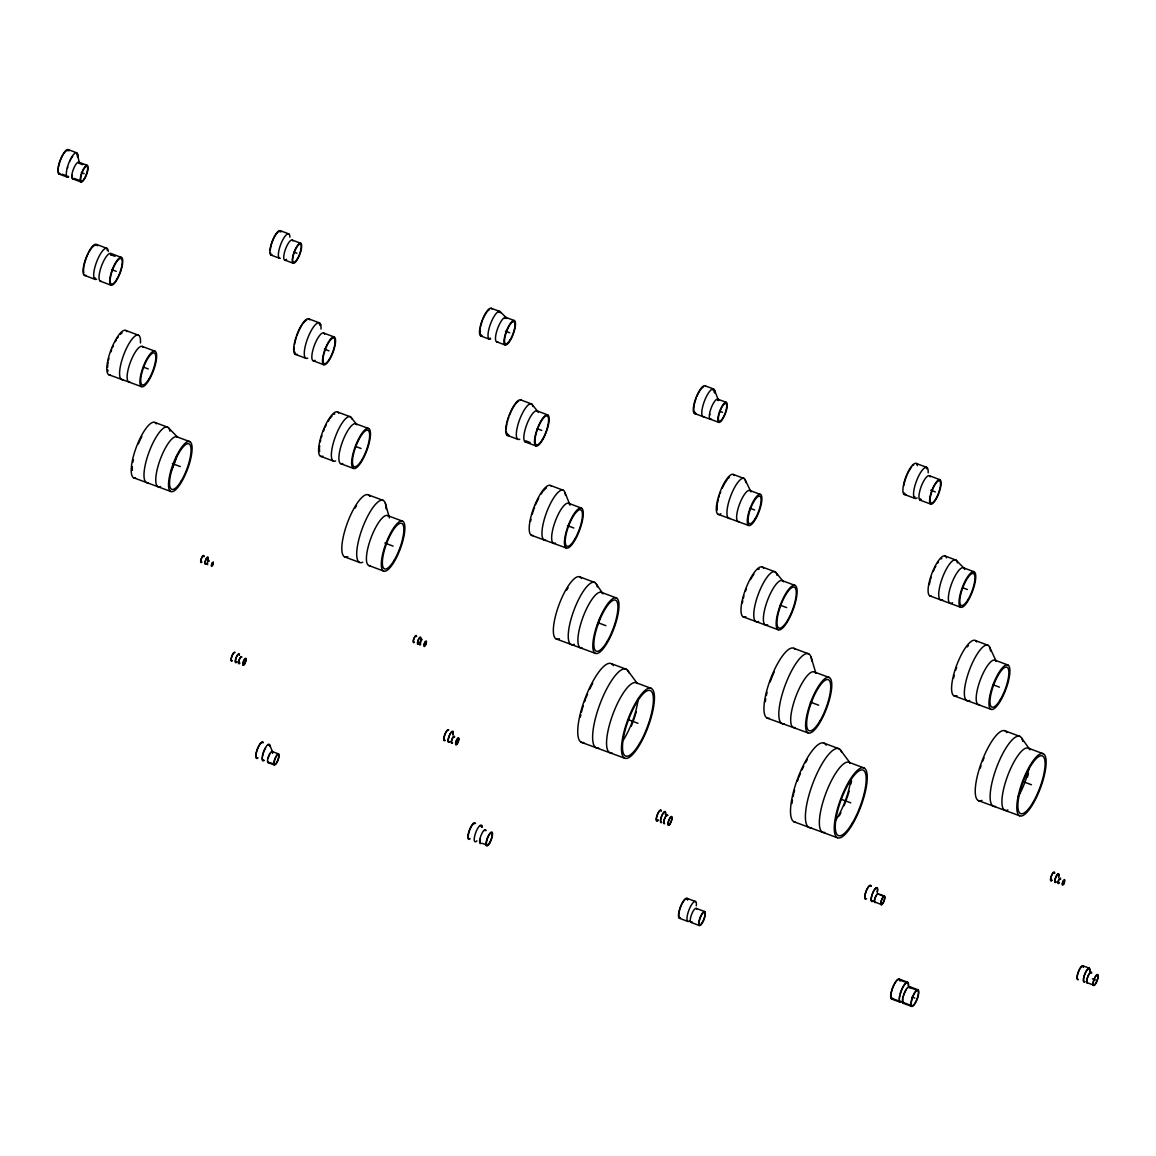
<?xml version="1.0" encoding="UTF-8"?>
<svg xmlns="http://www.w3.org/2000/svg" width="1156" height="1156" viewBox="0 0 1156 1156"><rect width="100%" height="100%" fill="white"/><g stroke="black" fill="none" stroke-linecap="round" stroke-linejoin="round"><path stroke-width="1.5" d="M207.054 564.215L207.791 561.628M209.149 561.166L208.889 560.371L208.109 561.354M211.548 565.197L211.736 565.978L212.444 565.284M665.553 814.402L665.61 813.997A5.925 1.705 -69.5 0 0 665.61 812.393L665.451 811.873A5.925 1.705 -69.5 0 0 664.801 811.555L664.368 811.758A5.925 1.705 -69.5 0 0 660.784 818.679A5.925 1.705 -69.5 0 0 661.723 822.494M211.36 565.241L211.736 564.316M207.386 563.102L207.675 564.677M212.979 564.07L213.21 561.975L212.112 563.405M212.039 563.218L211.447 566.353L212.704 564.793M79.244 162.62L77.351 153.43A13.048 3.757 -69.5 0 0 68.464 163.935A13.048 3.757 -69.5 0 0 68.666 177.085M320.646 324.504L320.14 325.501A17.788 5.115 -69.5 0 0 319.475 324.316M481.893 825.875L481.488 826.685A7.948 2.283 -69.5 0 1 481.59 827.06M718.642 400.612L714.321 389.716A14.826 4.263 -69.5 0 0 704.495 400.93A14.826 4.263 -69.5 0 0 703.917 416.781M878.358 894.152L878.329 893.877A4.74 1.358 -69.5 0 0 874.933 898.169A4.74 1.358 -69.5 0 0 875.54 902.229M212.574 565.371L213.123 562.51L212.184 563.247M207.993 561.224L208.326 560.747M421.246 640.077L420.249 644.456M1059.156 882.606C1056.83 884.73 1059.315 876.71 1060.37 879.109M916.173 463.426L926.809 467.414M705.131 385.829L713.642 389.008M68.233 149.63L76.744 152.809M491.329 308.291L499.84 311.47M280.287 230.694L288.798 233.873M505.909 317.423L514.42 320.602A13.048 3.757 -69.5 0 1 510.331 340.326A13.048 3.757 -69.5 0 1 504.493 337.408A13.048 3.757 -69.5 0 1 514.42 320.602M929.366 475.737L940.001 479.711A13.048 3.757 -69.5 0 1 935.912 499.435A13.048 3.757 -69.5 0 1 930.074 496.502A13.048 3.757 -69.5 0 1 940.001 479.711M292.266 240.087L300.777 243.266A10.679 3.063 -69.5 0 1 297.424 259.406A10.679 3.063 -69.5 0 1 292.656 257.008A10.679 3.063 -69.5 0 1 300.777 243.266M717.847 399.196L726.358 402.375A10.679 3.063 -69.5 0 1 723.02 418.515A10.679 3.063 -69.5 0 1 718.237 416.117A10.679 3.063 -69.5 0 1 726.358 402.375M78.839 162.201L87.35 165.38A8.901 2.558 -69.5 0 1 84.561 178.833A8.901 2.558 -69.5 0 1 80.573 176.825A8.901 2.558 -69.5 0 1 87.35 165.38M78.492 163.083L82.755 164.672M81.325 172.62L84.157 173.675M294.115 252.167L296.947 253.236M505.49 331.194L509.738 332.784M719.697 411.276L722.543 412.331M930.768 490.173L935.334 491.878M74.215 178.443L81.31 181.087M62.063 174.151L66.326 175.741M72.467 178.79L80.978 181.983M58.884 173.978L67.395 177.157M284.622 260.013L293.133 263.192M718.714 422.287L694.496 413.501M270.938 255.043L279.449 258.221M480.708 335.963L489.219 339.142M496.56 341.771L505.071 344.95M920.017 500.086L930.652 504.059M904.281 494.421L914.916 498.395M733.381 474.48L744.016 478.468M945.175 556.05L955.81 560.024M308.825 318.897L319.461 322.871M520.865 399.947L531.5 403.935M963.54 567.827L974.176 571.801A18.973 5.462 -69.5 0 1 968.222 600.499A18.973 5.462 -69.5 0 1 959.726 596.236A18.973 5.462 -69.5 0 1 974.176 571.801M106.944 248.338L96.309 244.364A16.603 4.783 -69.5 0 0 85.197 260.158A16.603 4.783 -69.5 0 0 86.035 275.258M537.106 410.944L547.742 414.917A16.603 4.783 -69.5 0 1 542.54 440.017A16.603 4.783 -69.5 0 1 535.098 436.289A16.603 4.783 -69.5 0 1 547.742 414.917M749.897 490.491L760.532 494.465A16.603 4.783 -69.5 0 1 755.33 519.564A16.603 4.783 -69.5 0 1 747.889 515.851A16.603 4.783 -69.5 0 1 760.532 494.465M110.889 253.496L121.525 257.47A14.826 4.263 -69.5 0 1 116.872 279.882A14.826 4.263 -69.5 0 1 110.239 276.559A14.826 4.263 -69.5 0 1 121.525 257.47M323.68 333.044L334.315 337.017A14.826 4.263 -69.5 0 1 329.662 359.444A14.826 4.263 -69.5 0 1 323.03 356.106A14.826 4.263 -69.5 0 1 334.315 337.017M115.022 256.314L110.456 254.609A13.641 3.916 -69.5 0 1 110.803 254.855M111.655 269.608L116.207 271.313M324.446 349.155L328.998 350.86M537.237 428.703L541.788 430.408M750.027 508.25L754.593 509.955M962.818 587.812L967.384 589.517M100.254 281.168L110.904 285.142M313.045 360.715L323.694 364.689M84.417 275.345L95.052 279.333M295.228 354.314L305.863 358.288M525.633 440.812L530.185 442.517M507.267 435.364L517.902 439.338M525.2 441.924L535.849 445.898M748.64 525.46L718.078 514.319M929.872 595.889L960.578 607.218M975.303 640.525L988.077 645.294M550.545 485.491L563.304 490.26M762.339 567.047L775.098 571.815M125.773 330.457L138.547 335.226M337.566 412.013L350.34 416.781M782.366 580.688L795.14 585.456A23.727 6.82 -69.5 0 1 787.698 621.321A23.727 6.82 -69.5 0 1 777.078 615.989A23.727 6.82 -69.5 0 1 795.14 585.456M995.157 660.235L1007.931 665.003A23.727 6.82 -69.5 0 1 1000.489 700.868A23.727 6.82 -69.5 0 1 989.868 695.551A23.727 6.82 -69.5 0 1 1007.931 665.003M355.932 423.79L368.706 428.558A21.343 6.141 -69.5 0 1 362.001 460.839A21.343 6.141 -69.5 0 1 352.45 456.056A21.343 6.141 -69.5 0 1 368.706 428.558M568.723 503.337L581.497 508.12A21.343 6.141 -69.5 0 1 574.807 540.387A21.343 6.141 -69.5 0 1 565.241 535.604A21.343 6.141 -69.5 0 1 581.497 508.12M142.289 346.453L155.063 351.222A18.973 5.462 -69.5 0 1 149.11 379.919A18.973 5.462 -69.5 0 1 140.613 375.657A18.973 5.462 -69.5 0 1 155.063 351.222M143.474 367.146L148.257 368.937M356.265 446.693L361.048 448.485M567.466 525.648L573.838 528.032M780.257 605.195L786.644 607.594M993.047 684.757L999.434 687.141M141.466 386.639L108.78 374.717M340.63 463.628L353.404 468.411M566.194 547.958L531.413 535.286M320.573 456.273L333.333 461.056M778.133 629.717L743.207 616.856M990.923 709.278L954.061 695.854M793.825 648.314L808.723 653.877M1005.113 730.881L1020.011 736.444M368.374 494.884L383.272 500.447M579.922 576.945L594.82 582.508M1028.479 748.207L1043.377 753.784A33.206 9.551 -69.5 0 1 1032.958 803.984A33.206 9.551 -69.5 0 1 1018.089 796.542A33.206 9.551 -69.5 0 1 1043.377 753.784M154.947 422.46L167.707 427.229M601.626 592.436L616.524 597.999A29.651 8.526 -69.5 0 1 607.218 642.823A29.651 8.526 -69.5 0 1 593.953 636.176A29.651 8.526 -69.5 0 1 616.524 597.999M814.416 671.983L829.314 677.546A29.651 8.526 -69.5 0 1 820.009 722.37A29.651 8.526 -69.5 0 1 806.743 715.723A29.651 8.526 -69.5 0 1 829.314 677.546M177.099 436.896L189.873 441.664A26.689 7.673 -69.5 0 1 181.506 482.009A26.689 7.673 -69.5 0 1 169.556 476.012A26.689 7.673 -69.5 0 1 189.873 441.664M387.766 515.648L402.664 521.212A26.689 7.673 -69.5 0 1 394.297 561.556A26.689 7.673 -69.5 0 1 382.347 555.574A26.689 7.673 -69.5 0 1 402.664 521.212M172.331 463.585L180.307 466.562M384.832 543.017L393.098 546.109M597.623 622.578L605.889 625.671M810.414 702.125L818.694 705.218M1023.205 781.673L1031.484 784.765M133.691 477.789L170.756 491.459M368.648 565.443L383.546 571.021M344.589 556.86L359.473 562.423M595.268 653.328L556.123 638.921M808.058 732.89L767.049 718.035M1019.578 815.76L978.352 800.602M611.408 663.674L626.306 669.252M824.199 743.236L839.097 748.799M636.436 682.864L651.334 688.427A37.353 10.751 -69.5 0 1 639.615 744.912A37.353 10.751 -69.5 0 1 622.896 736.531A37.353 10.751 -69.5 0 1 651.334 688.427M849.227 762.411L864.124 767.989A37.353 10.751 -69.5 0 1 852.405 824.474A37.353 10.751 -69.5 0 1 835.687 816.078A37.353 10.751 -69.5 0 1 864.124 767.989M628.011 719.581L637.953 723.295M840.802 799.128L850.744 802.842M624.558 758.148L581.237 742.253M837.349 837.71L794.028 821.8M1082.941 965.78L1089.328 968.164M878.098 893.66L884.485 896.045A4.74 1.358 -69.5 0 1 882.996 903.212A4.74 1.358 -69.5 0 1 880.872 902.157A4.74 1.358 -69.5 0 1 884.485 896.045M879.528 894.701L884.311 896.492A4.263 1.228 -69.5 0 1 882.982 902.937A4.263 1.228 -69.5 0 1 881.074 901.983A4.263 1.228 -69.5 0 1 884.311 896.492M1092.391 978.829L1095.585 980.028M874.875 902.07L881.262 904.454M1093.619 985.114L1087.247 982.73A5.462 1.575 -69.5 0 1 1087.334 978.265A5.462 1.575 -69.5 0 1 1090.18 972.875M686.996 898.313L695.507 901.507M899.195 979.074L907.706 982.253M900.365 980.274L904.613 981.863M909.512 986.617L918.023 989.796A8.901 2.558 -69.5 0 1 915.234 1003.249A8.901 2.558 -69.5 0 1 911.26 1001.255A8.901 2.558 -69.5 0 1 918.023 989.796M917.777 990.461A8.179 2.355 -69.5 0 0 911.535 1000.995A8.179 2.355 -69.5 0 0 915.205 1002.83A8.179 2.355 -69.5 0 0 917.777 990.461L909.252 987.282A8.179 2.355 -69.5 0 1 909.628 987.672M696.215 908.399L704.726 911.578A7.471 2.153 -69.5 0 1 702.386 922.878A7.471 2.153 -69.5 0 1 699.033 921.202A7.471 2.153 -69.5 0 1 704.726 911.578M272.209 751.53L278.582 753.914A5.925 1.705 -69.5 0 1 276.732 762.873A5.925 1.705 -69.5 0 1 274.073 761.544A5.925 1.705 -69.5 0 1 278.582 753.914M911.997 997.036L914.844 998.105M269.81 762.527L274.593 764.318M267.961 762.599L274.333 764.983M482.124 843.288L486.922 845.079M690.855 922.343L699.366 925.523M679.352 918.24L687.863 921.419M904.816 1003.09L911.911 1005.734M891.796 998.336L900.307 1001.515M903.139 1003.22L911.65 1006.399M891.551 999.001L900.062 1002.18M500.216 311.744L506.241 317.669M956.344 560.414L964.017 568.174M168.458 427.792L177.778 437.387A26.689 7.673 -69.5 0 0 159.687 460.955A26.689 7.673 -69.5 0 0 160.583 486.546M775.777 572.321L782.959 581.121M531.977 404.282L537.526 411.247M350.933 417.229L356.467 424.194M840.152 749.579L850.166 763.119A37.353 10.751 -69.5 0 0 825.5 794.273A37.353 10.751 -69.5 0 0 824.763 832.378M627.361 670.032L637.375 683.557A37.353 10.751 -69.5 0 0 612.709 714.711A37.353 10.751 -69.5 0 0 611.957 752.831M1021.731 738.207L1030.01 749.782A33.206 9.551 -69.5 0 0 1007.382 776.529A33.206 9.551 -69.5 0 0 1007.916 809.995M596.351 584.083L602.984 593.837A29.651 8.526 -69.5 0 0 583.332 616.249A29.651 8.526 -69.5 0 0 582.205 647.952M744.999 479.465L750.663 491.271M989.435 646.695L996.255 661.362A23.727 6.82 -69.5 0 0 980.534 679.295A23.727 6.82 -69.5 0 0 979.623 704.654M718.512 400.106L718.338 399.701A10.679 3.063 -69.5 0 0 711.07 408.285A10.679 3.063 -69.5 0 0 711.243 419.05M564.966 492.543L570.053 505.172M269.753 745.028L272.57 752.036M811.05 657.085L815.789 672.937M385.353 503.294L389.428 517.931M714.567 390.28L714.74 390.988A14.826 4.263 -69.5 0 1 714.87 392.78M667.792 815.544L667.662 815.125A4.74 1.358 -69.5 0 0 666.983 814.937L666.795 815.038A4.74 1.358 -69.5 0 0 663.934 820.572A4.74 1.358 -69.5 0 0 664.686 823.621M77.568 153.936L77.712 154.557A13.048 3.757 -69.5 0 1 77.813 157.072M903.4 1002.555A8.179 2.355 -69.5 0 1 902.879 1001.847M902.793 1001.457A8.179 2.355 -69.5 0 1 902.706 1000.475M902.735 999.882A8.179 2.355 -69.5 0 1 902.793 999.246M903.024 997.816A8.179 2.355 -69.5 0 1 903.414 996.27M903.645 995.475A8.179 2.355 -69.5 0 1 905.957 990.186M907.807 987.773A8.179 2.355 -69.5 0 1 908.139 987.513M901.955 1001.53A10.679 3.063 -69.5 0 1 899.397 996.949A10.679 3.063 -69.5 0 1 904.873 983.886A10.679 3.063 -69.5 0 1 908.573 985.736M904.353 1002.975A8.901 2.558 -69.5 0 1 904.021 993.77A8.901 2.558 -69.5 0 1 910.177 987.802M892.779 998.278A9.956 2.861 -69.5 0 1 891.059 997.007M890.973 995.793A9.956 2.861 -69.5 0 1 891.825 990.678M892.114 989.709A9.956 2.861 -69.5 0 1 894.022 984.941M894.469 984.074A9.956 2.861 -69.5 0 1 896.305 981.271M896.753 980.75A9.956 2.861 -69.5 0 1 897.591 980.013M898.328 979.681A9.956 2.861 -69.5 0 1 898.935 979.739M906.102 983.207A9.956 2.861 -69.5 0 1 907.706 983.106M908.067 983.77A9.956 2.861 -69.5 0 1 908.284 985.461M899.859 1001.038A9.956 2.861 -69.5 0 1 899.686 1000.663M899.484 998.986A9.956 2.861 -69.5 0 1 899.513 998.264M899.585 997.483A9.956 2.861 -69.5 0 1 899.874 995.75M900.336 993.857A9.956 2.861 -69.5 0 1 905.264 983.944M892.996 998.697A10.679 3.063 -69.5 0 1 892.23 988.698A10.679 3.063 -69.5 0 1 899.686 979.58M899.989 980.505A10.679 3.063 -69.5 0 1 900.062 981.097M692.184 921.896A7.471 2.153 -69.5 0 1 691.331 915.133A7.471 2.153 -69.5 0 1 696.678 909.035M689.756 920.783A10.679 3.063 -69.5 0 1 687.256 915.884A10.679 3.063 -69.5 0 1 693.008 902.764A10.679 3.063 -69.5 0 1 696.302 905.827M680.393 918.182A10.679 3.063 -69.5 0 1 680.624 906.376A10.679 3.063 -69.5 0 1 687.791 899.744M687.199 899.455A9.956 2.861 -69.5 0 1 687.372 899.83M680.219 917.633A9.956 2.861 -69.5 0 1 679.352 917.387M679.15 917.098A9.956 2.861 -69.5 0 1 681.404 905.09M681.838 904.18A9.956 2.861 -69.5 0 1 686.129 898.92M480.376 842.58A6.517 1.879 -69.5 0 1 480.13 842.132M480 841.467A6.517 1.879 -69.5 0 1 479.986 841.033M480 840.571A6.517 1.879 -69.5 0 1 480.058 840.051M480.13 839.502A6.517 1.879 -69.5 0 1 480.246 838.924M484.566 830.557A6.517 1.879 -69.5 0 1 485.202 830.528M481.214 843.374A7.471 2.153 -69.5 0 1 480.939 835.644A7.471 2.153 -69.5 0 1 486.098 830.629M476.922 840.817A8.901 2.558 -69.5 0 1 474.307 838.114A8.901 2.558 -69.5 0 1 478.57 827.002A8.901 2.558 -69.5 0 1 482.081 827.378M480.506 825.948A7.948 2.283 -69.5 0 1 480.766 825.933M470.16 838.794A8.901 2.558 -69.5 0 1 469.148 830.745A8.901 2.558 -69.5 0 1 475.506 823.491M468.715 838.302A7.948 2.283 -69.5 0 1 468.83 832.725A7.948 2.283 -69.5 0 1 472.139 825.312M472.501 824.835A7.948 2.283 -69.5 0 1 473.526 823.838M473.844 823.664A7.948 2.283 -69.5 0 1 474.61 823.621M268.756 762.425A5.925 1.705 -69.5 0 1 268.77 755.721A5.925 1.705 -69.5 0 1 272.7 753.033M264.03 760.605A8.901 2.558 -69.5 0 1 264.059 750.547A8.901 2.558 -69.5 0 1 269.94 746.516M272.267 752.643A5.216 1.503 -69.5 0 1 272.368 753.177M268.206 761.934A5.216 1.503 -69.5 0 1 267.816 761.24M268.091 758.423A5.216 1.503 -69.5 0 1 269.377 754.911M269.608 754.463A5.216 1.503 -69.5 0 1 269.839 754.044M268.134 744.97A8.179 2.355 -69.5 0 1 269.55 746.01M263.871 760.142A8.179 2.355 -69.5 0 1 262.874 760.041M262.701 759.81A8.179 2.355 -69.5 0 1 262.47 759.102M262.398 758.119A8.179 2.355 -69.5 0 1 262.412 757.527M262.571 756.183A8.179 2.355 -69.5 0 1 262.715 755.46M262.874 754.695A8.179 2.355 -69.5 0 1 265.634 747.831M256.083 754.492A8.179 2.355 -69.5 0 1 259.074 745.765A8.179 2.355 -69.5 0 1 262.759 742.687M257.485 757.758A8.179 2.355 -69.5 0 1 256.69 757.801M256.025 756.255A8.179 2.355 -69.5 0 1 256.025 755.143M258.005 757.931A8.901 2.558 -69.5 0 1 257.008 749.897A8.901 2.558 -69.5 0 1 263.366 742.629M1078.317 979.681A7.471 2.153 -69.5 0 1 1078.635 971.054A7.471 2.153 -69.5 0 1 1083.548 967.196M1084.704 982.065A7.471 2.153 -69.5 0 1 1083.793 977.095A7.471 2.153 -69.5 0 1 1088.013 968.612A7.471 2.153 -69.5 0 1 1089.79 971.82M1084.834 981.632A6.994 2.009 -69.5 0 1 1083.923 977.181A6.994 2.009 -69.5 0 1 1087.724 969.219A6.994 2.009 -69.5 0 1 1089.675 971.445M1087.435 983.207A5.925 1.705 -69.5 0 1 1087.897 976.3A5.925 1.705 -69.5 0 1 1091.755 972.89M1090.411 972.702A5.462 1.575 -69.5 0 1 1091.409 972.803M1077.97 979.334A6.994 2.009 -69.5 0 1 1078.88 970.838A6.994 2.009 -69.5 0 1 1083.302 967.153M873.011 901.102A7.471 2.153 -69.5 0 1 872.029 894.715A7.471 2.153 -69.5 0 1 877.375 887.967L877.505 888.256A7.471 2.153 -69.5 0 1 877.375 891.941M877.52 894.123A4.263 1.228 -69.5 0 1 878.04 894.18M874.514 900.986A4.263 1.228 -69.5 0 1 877.346 894.224M865.295 898.588A6.994 2.009 -69.5 0 1 866.581 890.279A6.994 2.009 -69.5 0 1 870.8 886.002M872.534 901.073A6.994 2.009 -69.5 0 1 871.74 896.189A6.994 2.009 -69.5 0 1 875.815 888.314A6.994 2.009 -69.5 0 1 877.173 892.1M866.624 898.718A7.471 2.153 -69.5 0 1 865.902 891.594A7.471 2.153 -69.5 0 1 871.205 886.218M658.241 820.168A5.925 1.705 -69.5 0 1 656.175 819.286A5.925 1.705 -69.5 0 1 658.617 811.96A5.925 1.705 -69.5 0 1 661.362 810.804M658.039 820.081A5.462 1.575 -69.5 0 1 657.099 815.645A5.462 1.575 -69.5 0 1 661.087 810.92M666.506 815.601A4.263 1.228 -69.5 0 1 667.46 815.544M664.108 823.231A4.263 1.228 -69.5 0 1 664.281 819.821A4.263 1.228 -69.5 0 1 666.333 815.789M665.249 812.307A5.462 1.575 -69.5 0 1 665.408 814.258M661.087 822.219A5.462 1.575 -69.5 0 1 661.102 818.029A5.462 1.575 -69.5 0 1 663.804 812.596M664.035 812.365A5.462 1.575 -69.5 0 1 665.003 812.047M453.557 736.878A3.323 0.954 -69.5 0 1 454.351 736.964M452.343 742.672A3.323 0.954 -69.5 0 1 451.606 742.716M451.476 742.036A3.323 0.954 -69.5 0 1 453.253 737.196M452.588 742.744A3.8 1.098 -69.5 0 1 451.288 742.08A3.8 1.098 -69.5 0 1 452.95 737.297A3.8 1.098 -69.5 0 1 454.611 736.964M445.32 740.36A5.925 1.705 -69.5 0 1 444.554 735.288A5.925 1.705 -69.5 0 1 448.803 729.927M444.439 740.274A5.462 1.575 -69.5 0 1 444.785 735.014A5.462 1.575 -69.5 0 1 448.022 730.057M449.843 741.704A5.925 1.705 -69.5 0 1 448.196 739.233A5.925 1.705 -69.5 0 1 451.649 731.676A5.925 1.705 -69.5 0 1 453.051 734.681M448.355 741.401A5.462 1.575 -69.5 0 1 450.782 733.02A5.462 1.575 -69.5 0 1 452.849 734.84M449.67 741.545A5.462 1.575 -69.5 0 1 448.456 741.603M236.922 661.926A4.74 1.358 -69.5 0 1 235.289 660.986A4.74 1.358 -69.5 0 1 237.515 654.917A4.74 1.358 -69.5 0 1 239.465 655.004M239.798 663.183A3.8 1.098 -69.5 0 1 238.483 662.619A3.8 1.098 -69.5 0 1 240.043 657.937A3.8 1.098 -69.5 0 1 241.792 657.186M232.457 660.582A4.74 1.358 -69.5 0 1 231.634 656.724A4.74 1.358 -69.5 0 1 235.101 652.62M231.836 660.654A4.263 1.228 -69.5 0 1 231.59 657.345A4.263 1.228 -69.5 0 1 234.061 652.779M235.521 661.651A4.263 1.228 -69.5 0 1 236.98 656.102A4.263 1.228 -69.5 0 1 239.205 654.816M236.778 661.781A4.263 1.228 -69.5 0 1 235.564 661.853M240.896 657.229A3.323 0.954 -69.5 0 1 241.431 657.186M239.697 662.98A3.323 0.954 -69.5 0 1 238.757 661.694A3.323 0.954 -69.5 0 1 240.621 657.475M1055.977 882.245A4.74 1.358 -69.5 0 1 1054.951 879.644A4.74 1.358 -69.5 0 1 1057.827 873.849A4.74 1.358 -69.5 0 1 1058.636 876.869M1059.402 882.519A2.962 0.853 -69.5 0 1 1057.957 882.823A2.962 0.853 -69.5 0 1 1059.416 878.661A2.962 0.853 -69.5 0 1 1060.558 879.239M1052.133 880.207A4.74 1.358 -69.5 0 1 1050.501 879.268A4.74 1.358 -69.5 0 1 1052.726 873.199A4.74 1.358 -69.5 0 1 1054.677 873.286M1051.801 880.236A4.263 1.228 -69.5 0 1 1051.469 875.959A4.263 1.228 -69.5 0 1 1054.445 873.344M1054.951 881.002A4.263 1.228 -69.5 0 1 1057.321 874.659A4.263 1.228 -69.5 0 1 1058.463 876.985M1056.064 881.826A4.263 1.228 -69.5 0 1 1054.98 881.522M795.241 822.162A42.107 12.109 -69.5 0 1 799.027 775.011A42.107 12.109 -69.5 0 1 826.135 745.215M851.524 780.705A37.353 10.751 -69.5 0 1 850.903 784.043M849.169 791.109A37.353 10.751 -69.5 0 1 848.446 793.536M848.071 794.764A37.353 10.751 -69.5 0 1 847.261 797.221M846.842 798.449A37.353 10.751 -69.5 0 1 845.961 800.891M845.498 802.12A37.353 10.751 -69.5 0 1 844.053 805.732M840.889 812.654A37.353 10.751 -69.5 0 1 839.227 815.876M811.512 827.653A42.107 12.109 -69.5 0 1 813.925 780.575A42.107 12.109 -69.5 0 1 841.713 752.412M791.961 803.492A39.723 11.43 -69.5 0 1 792.438 800.14M793.103 796.6A39.723 11.43 -69.5 0 1 793.637 794.143M793.941 792.886A39.723 11.43 -69.5 0 1 794.591 790.357M797.409 781.268A39.723 11.43 -69.5 0 1 798.348 778.667M798.839 777.367A39.723 11.43 -69.5 0 1 800.385 773.523M802.033 769.78A39.723 11.43 -69.5 0 1 803.738 766.168M805.515 762.729A39.723 11.43 -69.5 0 1 807.336 759.521M850.946 778.797A34.983 10.057 -69.5 0 1 835.788 820.124M636.378 711.561A37.353 10.751 -69.5 0 1 635.655 713.989M635.28 715.217A37.353 10.751 -69.5 0 1 634.471 717.674M634.052 718.902A37.353 10.751 -69.5 0 1 633.17 721.344M632.708 722.572A37.353 10.751 -69.5 0 1 631.248 726.185M598.721 748.091A42.107 12.109 -69.5 0 1 601.134 701.027A42.107 12.109 -69.5 0 1 628.922 672.85M580.312 717.038A39.723 11.43 -69.5 0 1 580.847 714.596M581.468 712.082A39.723 11.43 -69.5 0 1 582.147 709.524M582.523 708.238A39.723 11.43 -69.5 0 1 583.318 705.637M584.618 701.721A39.723 11.43 -69.5 0 1 585.557 699.12M586.049 697.819A39.723 11.43 -69.5 0 1 587.595 693.976M589.791 689.005A39.723 11.43 -69.5 0 1 592.725 683.182M638.155 699.25A34.983 10.057 -69.5 0 1 622.997 740.577M583.823 742.528A42.107 12.109 -69.5 0 1 585.442 697.516A42.107 12.109 -69.5 0 1 613.345 665.668M420.625 644.47A2.962 0.853 -69.5 0 1 419.585 644.022A2.962 0.853 -69.5 0 1 420.813 640.366A2.962 0.853 -69.5 0 1 422.186 639.774M418.934 643.386A3.8 1.098 -69.5 0 1 417.46 642.852A3.8 1.098 -69.5 0 1 419.411 637.765A3.8 1.098 -69.5 0 1 420.755 638.647M413.4 641.32A3.323 0.954 -69.5 0 1 414.715 637.144A3.323 0.954 -69.5 0 1 416.305 636.407M413.993 642.144A3.323 0.954 -69.5 0 1 413.675 642.158M420.105 637.534A3.323 0.954 -69.5 0 1 420.582 638.632M418.804 643.242A3.323 0.954 -69.5 0 1 417.75 641.985A3.323 0.954 -69.5 0 1 419.859 637.65M414.339 642.216A3.8 1.098 -69.5 0 1 413.227 641.06A3.8 1.098 -69.5 0 1 415.047 636.32A3.8 1.098 -69.5 0 1 416.536 636.479M206.216 563.564A3.8 1.098 -69.5 0 1 205.002 562.177A3.8 1.098 -69.5 0 1 207.372 557.206A3.8 1.098 -69.5 0 1 207.936 559.966M205.97 563.492A3.323 0.954 -69.5 0 1 205.291 561.57A3.323 0.954 -69.5 0 1 207.358 557.568A3.323 0.954 -69.5 0 1 207.762 560.053M201.794 562.163A3.8 1.098 -69.5 0 1 200.696 560.906A3.8 1.098 -69.5 0 1 202.618 556.123A3.8 1.098 -69.5 0 1 203.991 556.701M201.722 561.903A3.323 0.954 -69.5 0 1 201.462 558.579A3.323 0.954 -69.5 0 1 203.774 556.542M1028.421 773.711A33.206 9.551 -69.5 0 1 1027.453 776.962M1029.013 768.278A30.836 8.872 -69.5 0 1 1017.959 797.048M995.547 806.411A37.353 10.751 -69.5 0 1 998.423 762.844A37.353 10.751 -69.5 0 1 1022.785 741.43M981.979 800.385A37.353 10.751 -69.5 0 1 981.386 762.729A37.353 10.751 -69.5 0 1 1006.833 732.644M980.274 768.09A34.983 10.057 -69.5 0 1 981.025 765.792M982.687 761.197A34.983 10.057 -69.5 0 1 984.045 757.816M794.996 727.514A29.651 8.526 -69.5 0 1 796.123 695.811A29.651 8.526 -69.5 0 1 815.775 673.384M784.245 723.844A37.353 10.751 -69.5 0 1 787.886 678.5A37.353 10.751 -69.5 0 1 811.758 660.972M769.347 718.281A37.353 10.751 -69.5 0 1 770.098 680.162A37.353 10.751 -69.5 0 1 794.764 649.007M765.33 701.649A34.983 10.057 -69.5 0 1 765.749 698.686M766.341 695.565A34.983 10.057 -69.5 0 1 767.078 692.314M770.127 682.069A34.983 10.057 -69.5 0 1 774.202 671.954M811.83 700.507A27.282 7.846 -69.5 0 1 809.778 705.825M559.36 638.733A33.206 9.551 -69.5 0 1 558.825 605.253A33.206 9.551 -69.5 0 1 581.454 578.52M574.257 644.297A33.206 9.551 -69.5 0 1 574.966 607.579A33.206 9.551 -69.5 0 1 597.276 586.945M599.935 618.258A27.282 7.846 -69.5 0 1 596.987 626.277M566.642 590.095A30.836 8.872 -69.5 0 1 568.073 587.783M347.812 556.672A33.206 9.551 -69.5 0 1 347.291 523.191A33.206 9.551 -69.5 0 1 369.906 496.459M362.709 562.235A33.206 9.551 -69.5 0 1 364.761 522.339A33.206 9.551 -69.5 0 1 386.046 508.9M370.296 565.616A26.689 7.673 -69.5 0 1 370.816 538.393A26.689 7.673 -69.5 0 1 388.445 516.14M355.109 508.019A30.836 8.872 -69.5 0 1 356.525 505.721M132.333 470.405A27.282 7.846 -69.5 0 1 132.333 466.677M132.868 462.227A27.282 7.846 -69.5 0 1 133.33 459.799M138.33 443.947A27.282 7.846 -69.5 0 1 141.856 436.549M148.286 482.76A29.651 8.526 -69.5 0 1 150.569 448.196A29.651 8.526 -69.5 0 1 169.918 431.188M135.527 477.992A29.651 8.526 -69.5 0 1 136.654 446.288A29.651 8.526 -69.5 0 1 156.306 423.862M176.825 455.435A24.305 6.994 -69.5 0 1 170.828 471.793M969.711 700.464A29.651 8.526 -69.5 0 1 970.939 666.246A29.651 8.526 -69.5 0 1 990.49 650.929M953.7 677.864A27.282 7.846 -69.5 0 1 954.264 675.321M955.752 670.032A27.282 7.846 -69.5 0 1 956.648 667.344M967.225 646.912A27.282 7.846 -69.5 0 1 968.453 645.525M956.951 695.695A29.651 8.526 -69.5 0 1 956.474 665.798A29.651 8.526 -69.5 0 1 976.676 641.927M745.808 616.697A26.689 7.673 -69.5 0 1 745.389 589.806A26.689 7.673 -69.5 0 1 763.567 568.319M758.582 621.48A26.689 7.673 -69.5 0 1 759.16 591.973A26.689 7.673 -69.5 0 1 777.078 575.385M742.369 602.941A24.782 7.124 -69.5 0 1 742.788 600.73M743.308 598.418A24.782 7.124 -69.5 0 1 743.929 596.048M745.476 591.178A24.782 7.124 -69.5 0 1 746.371 588.736M750.533 579.604A24.782 7.124 -69.5 0 1 753.958 574.084M758.278 569.518A24.782 7.124 -69.5 0 1 759.246 568.954M767.685 624.818A23.727 6.82 -69.5 0 1 767.295 600.903A23.727 6.82 -69.5 0 1 783.465 581.8M533.06 535.459A26.689 7.673 -69.5 0 1 533.595 508.235A26.689 7.673 -69.5 0 1 551.21 485.982M545.834 540.242A26.689 7.673 -69.5 0 1 548.435 507.845A26.689 7.673 -69.5 0 1 565.472 495.332M530.575 521.385A24.782 7.124 -69.5 0 1 530.994 519.174M532.136 514.478A24.782 7.124 -69.5 0 1 534.578 507.181M535.531 504.782A24.782 7.124 -69.5 0 1 538.739 498.048M541.022 494.19A24.782 7.124 -69.5 0 1 542.164 492.528M543.291 491.054A24.782 7.124 -69.5 0 1 546.485 487.948M555.501 543.06A21.343 6.141 -69.5 0 1 555.169 521.544A21.343 6.141 -69.5 0 1 569.706 504.348M342.711 463.513A21.343 6.141 -69.5 0 1 342.378 441.997A21.343 6.141 -69.5 0 1 356.915 424.801M319.634 451.591A21.82 6.271 -69.5 0 1 319.648 445.667M320.27 441.881A21.82 6.271 -69.5 0 1 320.732 439.844M321.281 437.748A21.82 6.271 -69.5 0 1 321.932 435.61M323.434 431.318A21.82 6.271 -69.5 0 1 324.272 429.208M325.183 427.142A21.82 6.271 -69.5 0 1 326.122 425.162M328.087 421.521A21.82 6.271 -69.5 0 1 329.099 419.888M330.11 418.414A21.82 6.271 -69.5 0 1 332.075 416.015M333.911 414.397A21.82 6.271 -69.5 0 1 334.763 413.906M322.885 456.143A23.727 6.82 -69.5 0 1 322.495 432.228A23.727 6.82 -69.5 0 1 338.65 413.14M335.645 460.912A23.727 6.82 -69.5 0 1 335.702 435.841A23.727 6.82 -69.5 0 1 351.814 418.819M110.239 374.876A23.727 6.82 -69.5 0 1 111.149 349.517A23.727 6.82 -69.5 0 1 126.857 331.57M122.998 379.645A23.727 6.82 -69.5 0 1 126.322 348.664A23.727 6.82 -69.5 0 1 140.454 342.971M108.1 371.076A21.82 6.271 -69.5 0 1 107.84 370.036M107.638 367.391A21.82 6.271 -69.5 0 1 108.115 362.262M108.476 360.311A21.82 6.271 -69.5 0 1 108.939 358.288M110.846 351.901A21.82 6.271 -69.5 0 1 111.641 349.762M112.479 347.638A21.82 6.271 -69.5 0 1 113.389 345.586M115.297 341.714A21.82 6.271 -69.5 0 1 116.294 339.951M117.305 338.332A21.82 6.271 -69.5 0 1 118.317 336.858M120.282 334.445A21.82 6.271 -69.5 0 1 122.117 332.827M129.862 381.986A18.973 5.462 -69.5 0 1 130.585 361.698A18.973 5.462 -69.5 0 1 143.171 347.349M952.53 602.71A18.973 5.462 -69.5 0 1 951.489 584.011A18.973 5.462 -69.5 0 1 964.725 569.446M942.588 599.747A21.343 6.141 -69.5 0 1 943.05 576.136A21.343 6.141 -69.5 0 1 957.399 562.871M929.352 584.589A19.45 5.592 -69.5 0 1 930.089 581.049M930.594 579.17A19.45 5.592 -69.5 0 1 931.158 577.278M933.253 571.57A19.45 5.592 -69.5 0 1 934.048 569.735M934.901 567.957A19.45 5.592 -69.5 0 1 935.768 566.281M937.545 563.261A19.45 5.592 -69.5 0 1 938.455 561.946M941.042 558.984A19.45 5.592 -69.5 0 1 941.837 558.362M931.187 596.019A21.343 6.141 -69.5 0 1 931.606 574.243A21.343 6.141 -69.5 0 1 945.709 556.441M946.157 557.062A21.343 6.141 -69.5 0 1 946.504 557.871M739.016 521.587A16.603 4.783 -69.5 0 1 739.97 503.019A16.603 4.783 -69.5 0 1 750.938 491.907M730.028 518.437A21.343 6.141 -69.5 0 1 732.109 492.528A21.343 6.141 -69.5 0 1 745.75 482.514M717.312 509.955A19.45 5.592 -69.5 0 1 717.327 504.681M717.558 503.033A19.45 5.592 -69.5 0 1 718.295 499.479M718.786 497.615A19.45 5.592 -69.5 0 1 719.364 495.707M720 493.8A19.45 5.592 -69.5 0 1 720.694 491.878M722.254 488.164A19.45 5.592 -69.5 0 1 727.543 479.234M728.41 478.237A19.45 5.592 -69.5 0 1 729.248 477.428M720.983 513.726A21.343 6.141 -69.5 0 1 719.437 493.742A21.343 6.141 -69.5 0 1 734.363 475.492M519.752 439.237A18.973 5.462 -69.5 0 1 520.157 418.255A18.973 5.462 -69.5 0 1 532.916 406.464M509.117 435.263A18.973 5.462 -69.5 0 1 508.481 417.07A18.973 5.462 -69.5 0 1 521.342 400.308M526.818 441.838A16.603 4.783 -69.5 0 1 526.861 424.281A16.603 4.783 -69.5 0 1 538.147 412.36M508.207 434.41A17.788 5.115 -69.5 0 1 507.253 433.919M506.877 433.413A17.788 5.115 -69.5 0 1 506.371 431.882M506.212 429.729A17.788 5.115 -69.5 0 1 506.892 423.963M507.267 422.301A17.788 5.115 -69.5 0 1 507.73 420.596M508.25 418.862A17.788 5.115 -69.5 0 1 508.828 417.099M509.464 415.351A17.788 5.115 -69.5 0 1 514.911 404.846M515.721 403.776A17.788 5.115 -69.5 0 1 517.281 402.129M518.018 401.551A17.788 5.115 -69.5 0 1 518.712 401.161M315.068 360.296A14.826 4.263 -69.5 0 1 313.753 347.147A14.826 4.263 -69.5 0 1 324.041 333.318M324.359 333.752A14.826 4.263 -69.5 0 1 324.605 334.315M297.078 354.198A18.973 5.462 -69.5 0 1 296.774 335.067A18.973 5.462 -69.5 0 1 309.692 319.793M295.199 352.869A17.788 5.115 -69.5 0 1 294.534 351.67M294.202 349.82A17.788 5.115 -69.5 0 1 294.202 347.392M294.549 344.488A17.788 5.115 -69.5 0 1 296.196 337.798M296.789 336.049A17.788 5.115 -69.5 0 1 302.048 324.981M302.872 323.781A17.788 5.115 -69.5 0 1 306.658 320.096M307.713 358.172A18.973 5.462 -69.5 0 1 309.273 334.489A18.973 5.462 -69.5 0 1 320.992 329.07M101.179 281.255A14.826 4.263 -69.5 0 1 102.017 264.681A14.826 4.263 -69.5 0 1 111.814 254.768M96.671 279.232A16.603 4.783 -69.5 0 1 97.35 260.071A16.603 4.783 -69.5 0 1 108.303 251.488M96.728 244.667A16.603 4.783 -69.5 0 1 97.35 245.78M106.916 249.739A15.418 4.436 -69.5 0 1 107.233 250.173M95.471 278.22A15.418 4.436 -69.5 0 1 95.095 277.931M83.882 272.917A15.418 4.436 -69.5 0 1 83.897 266.689M84.142 265.316A15.418 4.436 -69.5 0 1 86.975 256.357M87.61 254.912A15.418 4.436 -69.5 0 1 88.275 253.511M88.969 252.181A15.418 4.436 -69.5 0 1 95.442 245.332M921.289 499.999A13.048 3.757 -69.5 0 1 921.318 486.214A13.048 3.757 -69.5 0 1 930.175 476.85M917.17 497.933A16.603 4.783 -69.5 0 1 914.078 489.291A16.603 4.783 -69.5 0 1 922.661 469.654A16.603 4.783 -69.5 0 1 928.152 472.833M926.39 468.512A15.418 4.436 -69.5 0 1 926.78 468.801M914.96 496.993A15.418 4.436 -69.5 0 1 914.627 496.56M905.899 494.32A16.603 4.783 -69.5 0 1 905.625 477.587A16.603 4.783 -69.5 0 1 916.939 464.221M917.214 464.856A16.603 4.783 -69.5 0 1 917.402 465.651M904.7 493.309A15.418 4.436 -69.5 0 1 904.31 493.02M903.761 485.766A15.418 4.436 -69.5 0 1 906.839 475.434M907.474 473.974A15.418 4.436 -69.5 0 1 911.665 466.894M913.023 465.463A15.418 4.436 -69.5 0 1 913.659 464.972M920.783 499.074A11.863 3.41 -69.5 0 1 920.147 498.756M695.941 413.415A14.826 4.263 -69.5 0 1 695.71 398.473A14.826 4.263 -69.5 0 1 705.81 386.538M717.428 400.294A9.479 2.731 -69.5 0 1 717.659 400.467M709.856 414.903A9.479 2.731 -69.5 0 1 709.929 414.166M695.32 412.504A13.641 3.916 -69.5 0 1 694.583 412.143M694.077 411.218A13.641 3.916 -69.5 0 1 694.091 405.713M694.322 404.499A13.641 3.916 -69.5 0 1 696.288 397.895M696.822 396.58A13.641 3.916 -69.5 0 1 699.828 390.757M700.464 389.832A13.641 3.916 -69.5 0 1 703.368 387.014M713.83 390.771A13.641 3.916 -69.5 0 1 714.321 392.708M712.819 390.005A13.641 3.916 -69.5 0 1 713.209 390.121M490.491 338.116A13.641 3.916 -69.5 0 1 490.043 338.144M499.031 312.467A13.641 3.916 -69.5 0 1 499.421 312.582M481.532 334.965A13.641 3.916 -69.5 0 1 480.795 334.59M480.289 333.679A13.641 3.916 -69.5 0 1 480.304 328.174M480.52 326.96A13.641 3.916 -69.5 0 1 482.5 320.356M483.02 319.042A13.641 3.916 -69.5 0 1 486.04 313.218M486.676 312.293A13.641 3.916 -69.5 0 1 489.58 309.476M490.664 339.055A14.826 4.263 -69.5 0 1 490.708 323.391A14.826 4.263 -69.5 0 1 500.765 312.741M482.153 335.876A14.826 4.263 -69.5 0 1 481.922 320.935A14.826 4.263 -69.5 0 1 492.008 308.999M497.831 341.699A13.048 3.757 -69.5 0 1 497.86 327.914A13.048 3.757 -69.5 0 1 506.718 318.536M504.753 318.449A11.863 3.41 -69.5 0 1 505.143 318.435M278.769 231.648A12.095 3.482 -69.5 0 1 280.243 231.807M270.966 253.93A12.095 3.482 -69.5 0 1 270.374 252.543M270.302 250.202A12.095 3.482 -69.5 0 1 276.732 233.425M277.281 232.818A12.095 3.482 -69.5 0 1 277.801 232.313M286.515 259.363A10.679 3.063 -69.5 0 1 285.301 249.71A10.679 3.063 -69.5 0 1 292.93 240.997M280.243 258.308A13.048 3.757 -69.5 0 1 281.789 241.864A13.048 3.757 -69.5 0 1 289.881 237.197M272.209 254.97A13.048 3.757 -69.5 0 1 272.238 241.171A13.048 3.757 -69.5 0 1 281.096 231.807M73.666 178.544A8.901 2.558 -69.5 0 1 72.886 170.655A8.901 2.558 -69.5 0 1 79.056 162.36M72.207 176.854A7.948 2.283 -69.5 0 1 72.163 176.406M72.134 175.885A7.948 2.283 -69.5 0 1 72.163 175.322M76.961 154.268A12.095 3.482 -69.5 0 1 77.423 156.782M68.493 176.362A12.095 3.482 -69.5 0 1 67.742 176.276M67.453 168.155A12.095 3.482 -69.5 0 1 67.756 166.984M69.924 161.103A12.095 3.482 -69.5 0 1 70.444 160.005M70.978 158.964A12.095 3.482 -69.5 0 1 72.655 156.277M63.58 153.907A12.095 3.482 -69.5 0 1 68.204 150.742M59.577 173.198A12.095 3.482 -69.5 0 1 58.927 172.865M58.335 171.478A12.095 3.482 -69.5 0 1 58.335 168.198M58.494 167.172A12.095 3.482 -69.5 0 1 63.016 154.803M60.155 173.906A13.048 3.757 -69.5 0 1 60.199 160.12A13.048 3.757 -69.5 0 1 69.057 150.757M424.064 645.25C427.041 646.652 425.827 637.043 424.064 645.25M1062.436 883.907C1065.399 885.308 1064.199 875.742 1062.436 883.907M702.342 922.459A6.763 1.951 -69.5 0 0 704.466 912.243A6.763 1.951 -69.5 0 0 699.322 920.942A6.763 1.951 -69.5 0 0 702.342 922.459M489.552 842.767A6.517 1.879 -69.5 0 0 491.589 832.912A6.517 1.879 -69.5 0 0 486.633 841.308A6.517 1.879 -69.5 0 0 489.552 842.767M489.595 843.316A7.471 2.153 -69.5 0 0 491.936 832.031A7.471 2.153 -69.5 0 0 486.243 841.64A7.471 2.153 -69.5 0 0 489.595 843.316M276.689 762.469A5.216 1.503 -69.5 0 0 278.336 754.579A5.216 1.503 -69.5 0 0 274.362 761.298A5.216 1.503 -69.5 0 0 276.689 762.469M1095.83 983.178A5.462 1.575 -69.5 0 0 1097.535 974.927A5.462 1.575 -69.5 0 0 1093.388 981.95A5.462 1.575 -69.5 0 0 1095.83 983.178M1095.845 983.453A5.925 1.705 -69.5 0 0 1097.709 974.494A5.925 1.705 -69.5 0 0 1093.186 982.123A5.925 1.705 -69.5 0 0 1095.845 983.453M670.191 823.39A4.263 1.228 -69.5 0 0 671.52 816.945A4.263 1.228 -69.5 0 0 668.269 822.436A4.263 1.228 -69.5 0 0 670.191 823.39M670.205 823.664A4.74 1.358 -69.5 0 0 671.694 816.497A4.74 1.358 -69.5 0 0 668.081 822.61A4.74 1.358 -69.5 0 0 670.205 823.664M457.357 743.294A3.323 0.954 -69.5 0 0 458.397 738.279A3.323 0.954 -69.5 0 0 455.869 742.542A3.323 0.954 -69.5 0 0 457.357 743.294M457.371 743.568A3.8 1.098 -69.5 0 0 458.571 737.831A3.8 1.098 -69.5 0 0 455.681 742.716A3.8 1.098 -69.5 0 0 457.371 743.568M244.581 664.021A3.8 1.098 -69.5 0 0 245.766 658.284A3.8 1.098 -69.5 0 0 242.876 663.168A3.8 1.098 -69.5 0 0 244.581 664.021M244.566 663.746A3.323 0.954 -69.5 0 0 245.607 658.718A3.323 0.954 -69.5 0 0 243.078 662.995A3.323 0.954 -69.5 0 0 244.566 663.746M1063.665 884.109A2.962 0.853 -69.5 0 0 1064.589 879.629A2.962 0.853 -69.5 0 0 1062.335 883.444A2.962 0.853 -69.5 0 0 1063.665 884.109M852.304 823.086A34.983 10.057 -69.5 0 0 863.272 770.199A34.983 10.057 -69.5 0 0 836.641 815.24A34.983 10.057 -69.5 0 0 852.304 823.086M639.514 743.539A34.983 10.057 -69.5 0 0 650.481 690.652A34.983 10.057 -69.5 0 0 623.85 735.693A34.983 10.057 -69.5 0 0 639.514 743.539M425.292 645.453A2.962 0.853 -69.5 0 0 426.217 640.973A2.962 0.853 -69.5 0 0 423.963 644.788A2.962 0.853 -69.5 0 0 425.292 645.453M1032.857 802.611A30.836 8.872 -69.5 0 0 1042.524 755.995A30.836 8.872 -69.5 0 0 1019.057 795.689A30.836 8.872 -69.5 0 0 1032.857 802.611M819.907 720.997A27.282 7.846 -69.5 0 0 828.462 679.771A27.282 7.846 -69.5 0 0 807.697 714.885A27.282 7.846 -69.5 0 0 819.907 720.997M607.117 641.45A27.282 7.846 -69.5 0 0 615.671 600.21A27.282 7.846 -69.5 0 0 594.907 635.323A27.282 7.846 -69.5 0 0 607.117 641.45M394.196 560.183A24.305 6.994 -69.5 0 0 401.811 523.437A24.305 6.994 -69.5 0 0 383.301 554.721A24.305 6.994 -69.5 0 0 394.196 560.183M181.405 480.636A24.305 6.994 -69.5 0 0 189.02 443.875A24.305 6.994 -69.5 0 0 170.51 475.174A24.305 6.994 -69.5 0 0 181.405 480.636M1000.388 699.496A21.343 6.141 -69.5 0 0 1007.078 667.229A21.343 6.141 -69.5 0 0 990.822 694.698A21.343 6.141 -69.5 0 0 1000.388 699.496M787.612 620.223A21.82 6.271 -69.5 0 0 794.461 587.234A21.82 6.271 -69.5 0 0 777.843 615.324A21.82 6.271 -69.5 0 0 787.612 620.223M574.72 539.288A19.45 5.592 -69.5 0 0 580.818 509.883A19.45 5.592 -69.5 0 0 566.006 534.925A19.45 5.592 -69.5 0 0 574.72 539.288M361.929 459.741A19.45 5.592 -69.5 0 0 368.027 430.335A19.45 5.592 -69.5 0 0 353.216 455.377A19.45 5.592 -69.5 0 0 361.929 459.741M149.023 378.821A17.08 4.913 -69.5 0 0 154.384 352.999A17.08 4.913 -69.5 0 0 141.379 374.992A17.08 4.913 -69.5 0 0 149.023 378.821M968.136 599.4A17.08 4.913 -69.5 0 0 973.497 573.578A17.08 4.913 -69.5 0 0 960.492 595.557A17.08 4.913 -69.5 0 0 968.136 599.4M755.244 518.466A14.71 4.234 -69.5 0 0 759.853 496.242A14.71 4.234 -69.5 0 0 748.655 515.171A14.71 4.234 -69.5 0 0 755.244 518.466M542.482 439.338A15.418 4.436 -69.5 0 0 547.323 416.03A15.418 4.436 -69.5 0 0 535.575 435.87A15.418 4.436 -69.5 0 0 542.482 439.338M329.619 358.75A13.641 3.916 -69.5 0 0 333.896 338.13A13.641 3.916 -69.5 0 0 323.507 355.687A13.641 3.916 -69.5 0 0 329.619 358.75M116.814 279.203A13.641 3.916 -69.5 0 0 121.091 258.583A13.641 3.916 -69.5 0 0 110.716 276.139A13.641 3.916 -69.5 0 0 116.814 279.203M935.854 498.742A11.863 3.41 -69.5 0 0 939.582 480.824A11.863 3.41 -69.5 0 0 930.551 496.083A11.863 3.41 -69.5 0 0 935.854 498.742M722.962 417.822A9.479 2.731 -69.5 0 0 725.939 403.473A9.479 2.731 -69.5 0 0 718.714 415.698A9.479 2.731 -69.5 0 0 722.962 417.822M510.273 339.647A11.863 3.41 -69.5 0 0 514.001 321.715A11.863 3.41 -69.5 0 0 504.97 336.988A11.863 3.41 -69.5 0 0 510.273 339.647M297.381 258.857A9.725 2.803 -69.5 0 0 300.444 244.162A9.725 2.803 -69.5 0 0 293.032 256.675A9.725 2.803 -69.5 0 0 297.381 258.857M84.518 178.27A7.948 2.283 -69.5 0 0 87.003 166.262A7.948 2.283 -69.5 0 0 80.963 176.492A7.948 2.283 -69.5 0 0 84.518 178.27"/></g></svg>
